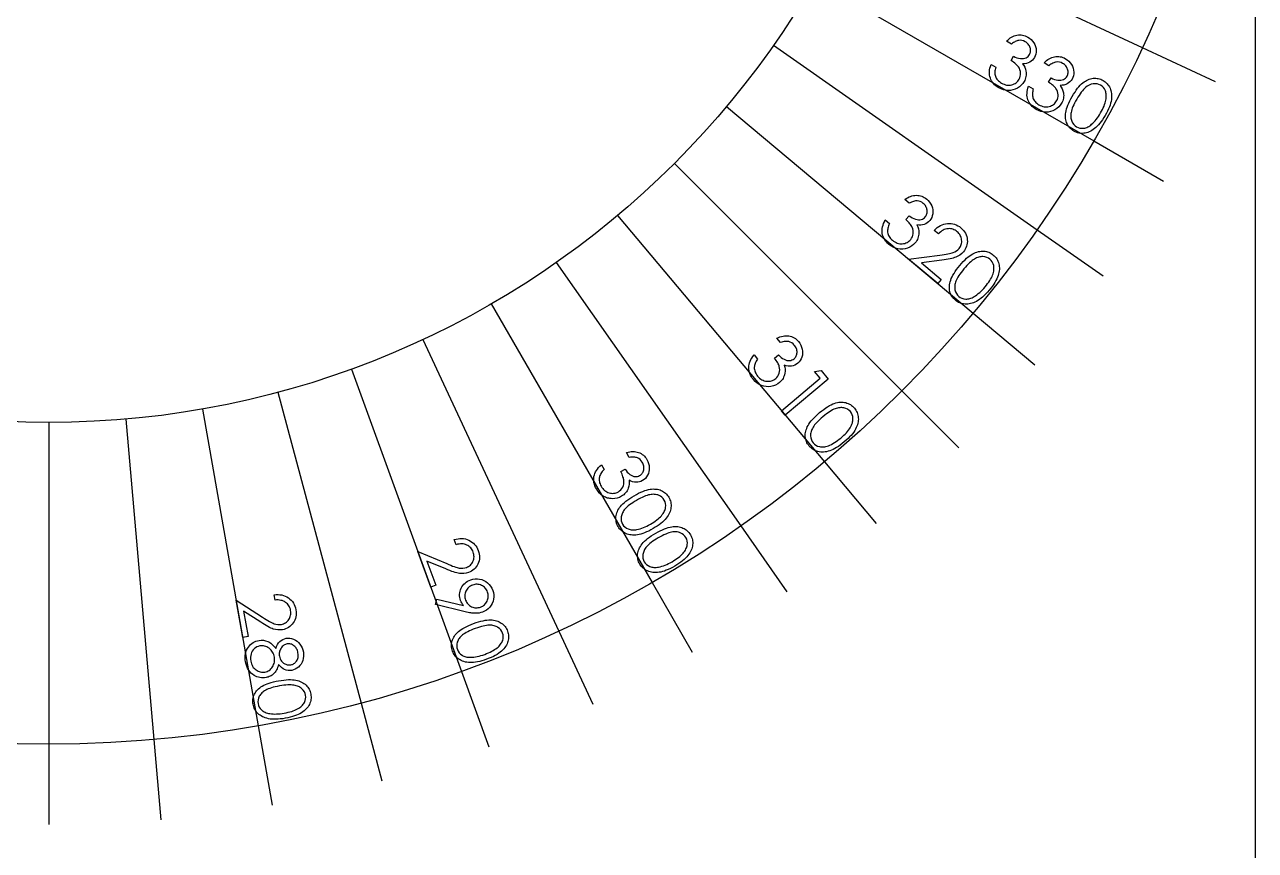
# Model space of a CAD drawing. Header units: millimetres. Extents: x 0 to 150, y -15 to 295.
# Drawn here: x 73.5 to 150, y 63.4 to 114.7 of the extents above; entities that cross this region are included whole.
import ezdxf

# ---------------------------------------------------------------- set-up
doc = ezdxf.new("R2010")
doc.units = ezdxf.units.MM

msp = doc.modelspace()

# ---------------------------------------------------------------- linework, layer by layer
at = {"color": 7, "linetype": 'Continuous', "lineweight": 25}
msp.add_line((150, 39.8), (150, 220), dxfattribs=at)
at = {"color": 7, "linetype": 'Continuous'}
for p, q in [((124.847, 121.756), (142.973, 113.304)), ((122.631, 117.5), (139.952, 107.5)), ((120.053, 113.453), (136.436, 101.982)), ((142.973, 113.304), (147.505, 111.191)), ((117.132, 109.647), (132.453, 96.791)), ((139.952, 107.5), (144.282, 105)), ((113.891, 106.109), (128.033, 91.967)), ((110.353, 102.868), (123.209, 87.547)), ((136.436, 101.982), (140.532, 99.114)), ((106.547, 99.947), (118.018, 83.564)), ((102.5, 97.369), (112.5, 80.048)), ((132.453, 96.791), (136.284, 93.577)), ((98.244, 95.153), (106.696, 77.027)), ((93.811, 93.317), (100.652, 74.523)), ((89.235, 91.874), (94.411, 72.556)), ((128.033, 91.967), (131.569, 88.431)), ((84.551, 90.836), (88.024, 71.139)), ((75, 90), (75, 70)), ((79.794, 90.209), (81.537, 70.285)), ((123.209, 87.547), (126.423, 83.716)), ((118.018, 83.564), (120.886, 79.468)), ((112.5, 80.048), (115, 75.718)), ((106.696, 77.027), (108.809, 72.495)), ((100.652, 74.523), (102.362, 69.825)), ((94.411, 72.556), (95.706, 67.726)), ((88.024, 71.139), (88.892, 66.215)), ((75, 70), (75, 65)), ((81.537, 70.285), (81.972, 65.304))]:
    msp.add_line(p, q, dxfattribs=at)
at = {"color": 7, "linetype": 'Continuous', "flags": 128}
for points in [[(134.84, 113.522), (134.534, 113.699), (134.534, 113.699), (134.609, 113.775), (134.686, 113.844), (134.765, 113.904), (134.845, 113.957), (134.927, 114), (135.01, 114.037), (135.096, 114.065), (135.182, 114.084), (135.27, 114.096), (135.356, 114.1), (135.442, 114.097), (135.527, 114.086), (135.611, 114.067), (135.694, 114.039), (135.776, 114.005), (135.856, 113.962), (135.856, 113.962), (135.968, 113.889), (136.067, 113.804), (136.155, 113.709), (136.231, 113.602), (136.294, 113.488), (136.339, 113.373), (136.367, 113.253), (136.379, 113.132), (136.375, 113.012), (136.355, 112.899), (136.321, 112.791), (136.271, 112.689), (136.271, 112.689), (136.211, 112.599), (136.141, 112.519), (136.062, 112.453), (135.975, 112.398), (135.877, 112.355), (135.771, 112.324), (135.656, 112.305), (135.532, 112.298), (135.532, 112.298), (135.607, 112.191), (135.666, 112.078), (135.71, 111.96), (135.738, 111.837), (135.738, 111.837), (135.749, 111.75), (135.752, 111.665), (135.749, 111.582), (135.739, 111.5), (135.721, 111.42), (135.696, 111.342), (135.665, 111.266), (135.626, 111.191), (135.626, 111.191), (135.544, 111.069), (135.448, 110.961), (135.337, 110.865), (135.21, 110.782), (135.074, 110.715), (134.933, 110.669), (134.787, 110.642), (134.637, 110.636), (134.486, 110.65), (134.336, 110.683), (134.19, 110.736), (134.045, 110.809), (134.045, 110.809), (133.952, 110.867), (133.867, 110.931), (133.791, 110.998), (133.722, 111.07), (133.661, 111.147), (133.608, 111.229), (133.564, 111.315), (133.528, 111.405), (133.5, 111.5), (133.482, 111.598), (133.472, 111.7), (133.473, 111.805), (133.482, 111.913), (133.501, 112.024), (133.529, 112.139), (133.567, 112.256), (133.567, 112.256), (133.861, 112.087), (133.861, 112.087), (133.84, 112.005), (133.825, 111.926), (133.815, 111.852), (133.81, 111.781), (133.81, 111.714), (133.815, 111.651), (133.825, 111.592), (133.84, 111.536), (133.84, 111.536), (133.865, 111.47), (133.897, 111.407), (133.935, 111.348), (133.979, 111.292), (134.029, 111.238), (134.086, 111.189), (134.148, 111.142), (134.217, 111.099), (134.217, 111.099), (134.298, 111.056), (134.379, 111.022), (134.46, 110.995), (134.54, 110.978), (134.619, 110.968), (134.697, 110.968), (134.776, 110.975), (134.854, 110.992), (134.929, 111.015), (134.999, 111.044), (135.064, 111.079), (135.125, 111.119), (135.18, 111.165), (135.23, 111.217), (135.276, 111.273), (135.316, 111.337), (135.316, 111.337), (135.36, 111.426), (135.389, 111.52), (135.405, 111.619), (135.407, 111.721), (135.395, 111.825), (135.369, 111.923), (135.329, 112.016), (135.275, 112.105), (135.241, 112.149), (135.201, 112.195), (135.154, 112.242), (135.1, 112.29), (135.039, 112.34), (134.971, 112.391), (134.897, 112.444), (134.816, 112.498), (134.816, 112.498), (134.974, 112.772), (134.974, 112.772), (135.077, 112.719), (135.182, 112.677), (135.286, 112.647), (135.391, 112.629), (135.492, 112.622), (135.585, 112.627), (135.668, 112.643), (135.743, 112.671), (135.81, 112.709), (135.868, 112.755), (135.919, 112.809), (135.961, 112.871), (135.961, 112.871), (135.986, 112.921), (136.006, 112.972), (136.019, 113.023), (136.027, 113.076), (136.029, 113.13), (136.025, 113.185), (136.015, 113.242), (136, 113.3), (135.979, 113.356), (135.953, 113.41), (135.921, 113.461), (135.885, 113.509), (135.844, 113.553), (135.797, 113.596), (135.745, 113.635), (135.688, 113.671), (135.688, 113.671), (135.59, 113.718), (135.492, 113.747), (135.392, 113.76), (135.291, 113.754), (135.24, 113.744), (135.187, 113.729), (135.133, 113.708), (135.077, 113.682), (135.02, 113.65), (134.961, 113.613), (134.901, 113.57), (134.84, 113.522)], [(137.171, 112.176), (136.866, 112.352), (136.866, 112.352), (136.941, 112.429), (137.018, 112.498), (137.096, 112.558), (137.176, 112.61), (137.258, 112.654), (137.342, 112.69), (137.427, 112.718), (137.514, 112.738), (137.602, 112.75), (137.688, 112.754), (137.773, 112.751), (137.858, 112.739), (137.942, 112.721), (138.025, 112.693), (138.107, 112.659), (138.188, 112.616), (138.188, 112.616), (138.299, 112.543), (138.399, 112.458), (138.487, 112.363), (138.563, 112.256), (138.625, 112.142), (138.671, 112.026), (138.699, 111.907), (138.711, 111.786), (138.707, 111.666), (138.687, 111.552), (138.653, 111.445), (138.603, 111.343), (138.603, 111.343), (138.543, 111.252), (138.472, 111.173), (138.394, 111.107), (138.306, 111.052), (138.209, 111.009), (138.103, 110.978), (137.987, 110.959), (137.863, 110.952), (137.863, 110.952), (137.938, 110.844), (137.998, 110.731), (138.041, 110.614), (138.069, 110.491), (138.069, 110.491), (138.081, 110.404), (138.084, 110.319), (138.081, 110.236), (138.071, 110.154), (138.053, 110.074), (138.028, 109.996), (137.996, 109.92), (137.957, 109.845), (137.957, 109.845), (137.876, 109.723), (137.78, 109.615), (137.668, 109.519), (137.541, 109.436), (137.405, 109.369), (137.264, 109.323), (137.119, 109.296), (136.969, 109.29), (136.817, 109.304), (136.668, 109.337), (136.521, 109.39), (136.376, 109.463), (136.376, 109.463), (136.284, 109.521), (136.199, 109.584), (136.122, 109.652), (136.054, 109.724), (135.993, 109.801), (135.94, 109.882), (135.896, 109.969), (135.859, 110.059), (135.831, 110.154), (135.813, 110.252), (135.804, 110.354), (135.805, 110.459), (135.814, 110.567), (135.833, 110.677), (135.861, 110.792), (135.899, 110.91), (135.899, 110.91), (136.192, 110.741), (136.192, 110.741), (136.172, 110.659), (136.157, 110.58), (136.147, 110.506), (136.142, 110.435), (136.141, 110.368), (136.146, 110.305), (136.157, 110.246), (136.171, 110.19), (136.171, 110.19), (136.197, 110.124), (136.229, 110.061), (136.267, 110.002), (136.311, 109.946), (136.361, 109.892), (136.417, 109.842), (136.48, 109.796), (136.549, 109.753), (136.549, 109.753), (136.63, 109.71), (136.711, 109.676), (136.791, 109.649), (136.871, 109.631), (136.95, 109.622), (137.029, 109.622), (137.107, 109.629), (137.185, 109.645), (137.26, 109.669), (137.33, 109.698), (137.396, 109.732), (137.457, 109.773), (137.511, 109.819), (137.562, 109.87), (137.607, 109.927), (137.648, 109.99), (137.648, 109.99), (137.691, 110.08), (137.721, 110.174), (137.737, 110.273), (137.738, 110.375), (137.726, 110.478), (137.701, 110.577), (137.661, 110.67), (137.607, 110.759), (137.573, 110.803), (137.532, 110.849), (137.485, 110.896), (137.431, 110.944), (137.37, 110.994), (137.303, 111.045), (137.229, 111.097), (137.147, 111.151), (137.147, 111.151), (137.306, 111.426), (137.306, 111.426), (137.409, 111.373), (137.513, 111.331), (137.618, 111.301), (137.723, 111.283), (137.824, 111.276), (137.916, 111.28), (138, 111.297), (138.075, 111.325), (138.142, 111.362), (138.2, 111.409), (138.25, 111.463), (138.292, 111.525), (138.292, 111.525), (138.318, 111.575), (138.337, 111.625), (138.35, 111.677), (138.359, 111.73), (138.36, 111.784), (138.357, 111.839), (138.347, 111.896), (138.332, 111.954), (138.311, 112.01), (138.285, 112.064), (138.253, 112.115), (138.217, 112.162), (138.175, 112.207), (138.128, 112.249), (138.076, 112.289), (138.02, 112.324), (138.02, 112.324), (137.922, 112.371), (137.824, 112.401), (137.724, 112.413), (137.623, 112.408), (137.572, 112.398), (137.518, 112.383), (137.464, 112.362), (137.408, 112.336), (137.351, 112.304), (137.292, 112.267), (137.233, 112.224), (137.171, 112.176)], [(138.618, 110.267), (138.703, 110.41), (138.788, 110.542), (138.87, 110.664), (138.953, 110.775), (139.034, 110.874), (139.116, 110.964), (139.195, 111.043), (139.274, 111.111), (139.353, 111.17), (139.433, 111.222), (139.513, 111.268), (139.593, 111.307), (139.673, 111.339), (139.755, 111.364), (139.836, 111.382), (139.918, 111.394), (139.999, 111.399), (140.08, 111.398), (140.158, 111.391), (140.236, 111.377), (140.313, 111.358), (140.388, 111.332), (140.462, 111.299), (140.534, 111.261), (140.534, 111.261), (140.604, 111.217), (140.67, 111.168), (140.731, 111.116), (140.787, 111.059), (140.838, 110.998), (140.885, 110.932), (140.927, 110.863), (140.964, 110.788), (140.995, 110.71), (141.021, 110.629), (141.041, 110.544), (141.054, 110.456), (141.061, 110.364), (141.063, 110.269), (141.058, 110.171), (141.047, 110.068), (141.028, 109.962), (141.002, 109.851), (140.967, 109.735), (140.923, 109.615), (140.871, 109.49), (140.81, 109.36), (140.741, 109.225), (140.664, 109.086), (140.664, 109.086), (140.583, 108.95), (140.501, 108.823), (140.419, 108.706), (140.337, 108.599), (140.255, 108.501), (140.173, 108.413), (140.091, 108.334), (140.009, 108.266), (139.927, 108.205), (139.844, 108.151), (139.762, 108.105), (139.678, 108.066), (139.595, 108.033), (139.511, 108.007), (139.428, 107.989), (139.344, 107.977), (139.26, 107.972), (139.178, 107.973), (139.098, 107.981), (139.018, 107.994), (138.941, 108.015), (138.865, 108.041), (138.79, 108.074), (138.716, 108.112), (138.716, 108.112), (138.647, 108.156), (138.582, 108.203), (138.522, 108.255), (138.467, 108.311), (138.416, 108.371), (138.37, 108.435), (138.33, 108.504), (138.293, 108.576), (138.263, 108.653), (138.238, 108.732), (138.22, 108.815), (138.207, 108.901), (138.201, 108.99), (138.2, 109.082), (138.206, 109.178), (138.218, 109.277), (138.237, 109.38), (138.265, 109.489), (138.302, 109.604), (138.347, 109.725), (138.402, 109.852), (138.465, 109.985), (138.537, 110.123), (138.618, 110.267)], [(138.897, 110.098), (138.828, 109.974), (138.765, 109.856), (138.711, 109.745), (138.663, 109.639), (138.622, 109.54), (138.589, 109.446), (138.563, 109.359), (138.545, 109.278), (138.533, 109.201), (138.525, 109.127), (138.523, 109.054), (138.525, 108.985), (138.533, 108.918), (138.546, 108.852), (138.563, 108.789), (138.585, 108.729), (138.641, 108.618), (138.709, 108.523), (138.79, 108.442), (138.882, 108.378), (138.882, 108.378), (138.985, 108.329), (139.095, 108.299), (139.21, 108.287), (139.331, 108.294), (139.393, 108.304), (139.455, 108.321), (139.517, 108.343), (139.579, 108.37), (139.64, 108.404), (139.701, 108.442), (139.762, 108.487), (139.822, 108.537), (139.822, 108.537), (139.895, 108.604), (139.968, 108.676), (140.039, 108.755), (140.11, 108.841), (140.179, 108.932), (140.247, 109.028), (140.313, 109.132), (140.379, 109.242), (140.379, 109.242), (140.441, 109.353), (140.498, 109.461), (140.547, 109.566), (140.592, 109.668), (140.63, 109.766), (140.662, 109.861), (140.687, 109.952), (140.707, 110.04), (140.721, 110.125), (140.73, 110.206), (140.733, 110.284), (140.732, 110.358), (140.725, 110.429), (140.713, 110.497), (140.696, 110.561), (140.674, 110.621), (140.618, 110.731), (140.551, 110.826), (140.471, 110.906), (140.379, 110.97), (140.379, 110.97), (140.276, 111.018), (140.166, 111.048), (140.05, 111.06), (139.927, 111.053), (139.801, 111.026), (139.677, 110.978), (139.554, 110.907), (139.433, 110.814), (139.372, 110.758), (139.309, 110.692), (139.244, 110.616), (139.178, 110.532), (139.11, 110.438), (139.041, 110.334), (138.97, 110.22), (138.897, 110.098)], [(128.483, 103.624), (128.21, 103.853), (128.21, 103.853), (128.299, 103.916), (128.387, 103.971), (128.475, 104.017), (128.564, 104.055), (128.653, 104.085), (128.743, 104.106), (128.833, 104.118), (128.923, 104.122), (129.012, 104.119), (129.099, 104.108), (129.183, 104.089), (129.265, 104.063), (129.345, 104.029), (129.423, 103.987), (129.498, 103.939), (129.571, 103.882), (129.571, 103.882), (129.669, 103.79), (129.753, 103.689), (129.824, 103.578), (129.88, 103.459), (129.922, 103.336), (129.947, 103.213), (129.955, 103.09), (129.945, 102.967), (129.92, 102.849), (129.88, 102.74), (129.828, 102.639), (129.76, 102.546), (129.76, 102.546), (129.685, 102.466), (129.601, 102.401), (129.512, 102.348), (129.415, 102.309), (129.311, 102.283), (129.2, 102.271), (129.082, 102.272), (128.958, 102.287), (128.958, 102.287), (129.013, 102.166), (129.052, 102.044), (129.075, 101.919), (129.081, 101.793), (129.081, 101.793), (129.077, 101.704), (129.066, 101.619), (129.048, 101.537), (129.024, 101.458), (128.992, 101.381), (128.953, 101.308), (128.909, 101.237), (128.857, 101.17), (128.857, 101.17), (128.754, 101.064), (128.64, 100.973), (128.512, 100.897), (128.372, 100.836), (128.226, 100.794), (128.077, 100.773), (127.928, 100.772), (127.777, 100.792), (127.629, 100.833), (127.487, 100.892), (127.35, 100.971), (127.219, 101.068), (127.219, 101.068), (127.137, 101.143), (127.064, 101.22), (126.999, 101.3), (126.944, 101.384), (126.897, 101.471), (126.859, 101.561), (126.83, 101.654), (126.809, 101.751), (126.798, 101.849), (126.798, 101.95), (126.806, 102.053), (126.825, 102.157), (126.854, 102.262), (126.892, 102.37), (126.941, 102.478), (126.999, 102.589), (126.999, 102.589), (127.26, 102.37), (127.26, 102.37), (127.226, 102.292), (127.197, 102.216), (127.174, 102.144), (127.156, 102.075), (127.145, 102.009), (127.138, 101.945), (127.138, 101.885), (127.142, 101.827), (127.142, 101.827), (127.156, 101.757), (127.177, 101.688), (127.204, 101.622), (127.239, 101.558), (127.279, 101.497), (127.326, 101.438), (127.38, 101.38), (127.441, 101.326), (127.441, 101.326), (127.514, 101.269), (127.588, 101.221), (127.664, 101.181), (127.74, 101.149), (127.817, 101.126), (127.895, 101.111), (127.975, 101.106), (128.055, 101.108), (128.133, 101.117), (128.208, 101.134), (128.279, 101.157), (128.346, 101.186), (128.409, 101.223), (128.468, 101.265), (128.524, 101.314), (128.575, 101.369), (128.575, 101.369), (128.634, 101.451), (128.68, 101.539), (128.712, 101.634), (128.732, 101.736), (128.738, 101.84), (128.729, 101.943), (128.705, 102.042), (128.667, 102.14), (128.641, 102.19), (128.61, 102.241), (128.571, 102.297), (128.526, 102.354), (128.474, 102.414), (128.416, 102.477), (128.351, 102.542), (128.28, 102.61), (128.28, 102.61), (128.486, 102.856), (128.486, 102.856), (128.579, 102.785), (128.675, 102.725), (128.773, 102.677), (128.875, 102.64), (128.974, 102.615), (129.067, 102.604), (129.153, 102.605), (129.232, 102.62), (129.305, 102.647), (129.371, 102.682), (129.431, 102.727), (129.483, 102.781), (129.483, 102.781), (129.517, 102.826), (129.546, 102.873), (129.568, 102.922), (129.585, 102.973), (129.596, 103.027), (129.603, 103.082), (129.603, 103.14), (129.597, 103.2), (129.586, 103.26), (129.57, 103.318), (129.547, 103.374), (129.52, 103.428), (129.486, 103.479), (129.447, 103.529), (129.403, 103.576), (129.352, 103.622), (129.352, 103.622), (129.264, 103.686), (129.171, 103.733), (129.074, 103.763), (128.972, 103.775), (128.92, 103.775), (128.864, 103.769), (128.807, 103.758), (128.747, 103.742), (128.684, 103.72), (128.62, 103.693), (128.552, 103.661), (128.483, 103.624)], [(130.301, 101.727), (130.044, 101.942), (130.044, 101.942), (130.132, 102.034), (130.224, 102.114), (130.319, 102.184), (130.419, 102.243), (130.522, 102.291), (130.629, 102.329), (130.74, 102.355), (130.855, 102.371), (130.97, 102.376), (131.082, 102.369), (131.192, 102.353), (131.298, 102.325), (131.402, 102.285), (131.503, 102.234), (131.601, 102.173), (131.695, 102.1), (131.695, 102.1), (131.782, 102.021), (131.859, 101.938), (131.924, 101.851), (131.979, 101.76), (132.023, 101.666), (132.057, 101.568), (132.08, 101.466), (132.093, 101.361), (132.096, 101.255), (132.089, 101.152), (132.072, 101.053), (132.047, 100.957), (132.011, 100.865), (131.967, 100.775), (131.913, 100.69), (131.85, 100.607), (131.85, 100.607), (131.749, 100.501), (131.638, 100.41), (131.515, 100.333), (131.383, 100.272), (131.308, 100.246), (131.224, 100.221), (131.13, 100.196), (131.026, 100.173), (130.911, 100.15), (130.787, 100.129), (130.652, 100.108), (130.507, 100.089), (130.507, 100.089), (129.238, 99.929), (129.238, 99.929), (130.473, 98.893), (130.473, 98.893), (130.256, 98.635), (130.256, 98.635), (128.439, 100.159), (128.439, 100.159), (130.388, 100.405), (130.388, 100.405), (130.529, 100.423), (130.66, 100.441), (130.779, 100.46), (130.887, 100.48), (130.984, 100.499), (131.069, 100.519), (131.143, 100.539), (131.206, 100.559), (131.315, 100.607), (131.416, 100.666), (131.505, 100.737), (131.584, 100.82), (131.584, 100.82), (131.629, 100.877), (131.666, 100.938), (131.696, 101), (131.719, 101.065), (131.735, 101.133), (131.744, 101.202), (131.747, 101.274), (131.742, 101.349), (131.731, 101.424), (131.713, 101.495), (131.689, 101.563), (131.657, 101.628), (131.62, 101.69), (131.575, 101.749), (131.524, 101.805), (131.467, 101.858), (131.467, 101.858), (131.401, 101.907), (131.335, 101.95), (131.266, 101.985), (131.196, 102.012), (131.124, 102.032), (131.05, 102.043), (130.974, 102.048), (130.897, 102.045), (130.819, 102.034), (130.742, 102.015), (130.666, 101.987), (130.591, 101.952), (130.517, 101.907), (130.444, 101.856), (130.372, 101.795), (130.301, 101.727)], [(131.63, 99.758), (131.741, 99.885), (131.847, 100.002), (131.952, 100.108), (132.053, 100.204), (132.151, 100.289), (132.247, 100.363), (132.341, 100.428), (132.431, 100.481), (132.52, 100.526), (132.608, 100.565), (132.695, 100.596), (132.782, 100.621), (132.867, 100.638), (132.952, 100.649), (133.036, 100.653), (133.12, 100.65), (133.202, 100.641), (133.281, 100.626), (133.358, 100.605), (133.433, 100.578), (133.505, 100.545), (133.575, 100.506), (133.643, 100.462), (133.709, 100.41), (133.709, 100.41), (133.771, 100.354), (133.828, 100.295), (133.879, 100.232), (133.925, 100.165), (133.965, 100.095), (134, 100.022), (134.03, 99.945), (134.054, 99.865), (134.071, 99.782), (134.082, 99.697), (134.087, 99.609), (134.085, 99.519), (134.076, 99.427), (134.061, 99.332), (134.038, 99.235), (134.009, 99.135), (133.972, 99.033), (133.927, 98.927), (133.871, 98.818), (133.807, 98.707), (133.733, 98.591), (133.65, 98.472), (133.558, 98.351), (133.456, 98.226), (133.456, 98.226), (133.352, 98.105), (133.249, 97.994), (133.147, 97.892), (133.047, 97.799), (132.949, 97.717), (132.852, 97.644), (132.756, 97.58), (132.663, 97.526), (132.57, 97.48), (132.479, 97.442), (132.388, 97.41), (132.299, 97.386), (132.211, 97.367), (132.123, 97.357), (132.036, 97.353), (131.951, 97.356), (131.867, 97.366), (131.786, 97.381), (131.707, 97.403), (131.631, 97.431), (131.557, 97.464), (131.486, 97.504), (131.417, 97.55), (131.351, 97.601), (131.351, 97.601), (131.289, 97.656), (131.234, 97.715), (131.183, 97.777), (131.138, 97.842), (131.098, 97.911), (131.064, 97.982), (131.035, 98.057), (131.012, 98.136), (130.995, 98.217), (130.985, 98.3), (130.981, 98.385), (130.983, 98.473), (130.993, 98.562), (131.009, 98.654), (131.031, 98.748), (131.06, 98.844), (131.098, 98.944), (131.145, 99.047), (131.201, 99.155), (131.268, 99.268), (131.344, 99.384), (131.43, 99.504), (131.525, 99.629), (131.63, 99.758)], [(131.879, 99.542), (131.788, 99.431), (131.706, 99.325), (131.631, 99.223), (131.565, 99.127), (131.508, 99.035), (131.459, 98.948), (131.417, 98.866), (131.385, 98.789), (131.359, 98.714), (131.339, 98.641), (131.324, 98.571), (131.314, 98.5), (131.31, 98.432), (131.311, 98.365), (131.317, 98.3), (131.329, 98.236), (131.365, 98.116), (131.417, 98.01), (131.483, 97.916), (131.563, 97.835), (131.563, 97.835), (131.657, 97.769), (131.76, 97.72), (131.872, 97.688), (131.994, 97.673), (132.058, 97.673), (132.123, 97.679), (132.187, 97.689), (132.253, 97.706), (132.32, 97.729), (132.387, 97.757), (132.455, 97.79), (132.524, 97.829), (132.524, 97.829), (132.609, 97.882), (132.693, 97.942), (132.778, 98.008), (132.863, 98.081), (132.948, 98.159), (133.032, 98.244), (133.117, 98.335), (133.201, 98.432), (133.201, 98.432), (133.282, 98.532), (133.357, 98.629), (133.425, 98.725), (133.487, 98.818), (133.542, 98.909), (133.59, 98.997), (133.631, 99.083), (133.667, 99.167), (133.695, 99.249), (133.718, 99.329), (133.736, 99.405), (133.747, 99.479), (133.753, 99.551), (133.753, 99.62), (133.747, 99.687), (133.736, 99.751), (133.7, 99.87), (133.649, 99.976), (133.584, 100.069), (133.504, 100.148), (133.504, 100.148), (133.41, 100.215), (133.306, 100.264), (133.193, 100.295), (133.069, 100.31), (133.005, 100.31), (132.94, 100.305), (132.874, 100.295), (132.808, 100.279), (132.741, 100.257), (132.674, 100.229), (132.605, 100.196), (132.536, 100.159), (132.466, 100.114), (132.392, 100.059), (132.314, 99.996), (132.234, 99.923), (132.15, 99.842), (132.063, 99.751), (131.973, 99.651), (131.879, 99.542)], [(120.486, 94.965), (120.257, 95.238), (120.257, 95.238), (120.354, 95.285), (120.451, 95.323), (120.546, 95.353), (120.641, 95.375), (120.733, 95.389), (120.825, 95.394), (120.916, 95.391), (121.006, 95.379), (121.092, 95.361), (121.176, 95.335), (121.256, 95.302), (121.332, 95.262), (121.405, 95.215), (121.475, 95.161), (121.54, 95.099), (121.602, 95.031), (121.602, 95.031), (121.682, 94.923), (121.748, 94.809), (121.798, 94.688), (121.834, 94.561), (121.853, 94.432), (121.857, 94.306), (121.842, 94.184), (121.811, 94.065), (121.766, 93.953), (121.708, 93.852), (121.639, 93.761), (121.557, 93.682), (121.557, 93.682), (121.468, 93.617), (121.375, 93.566), (121.277, 93.53), (121.175, 93.508), (121.068, 93.5), (120.957, 93.508), (120.841, 93.53), (120.721, 93.566), (120.721, 93.566), (120.755, 93.438), (120.772, 93.31), (120.773, 93.184), (120.757, 93.057), (120.757, 93.057), (120.737, 92.971), (120.711, 92.889), (120.679, 92.811), (120.642, 92.738), (120.597, 92.668), (120.546, 92.602), (120.49, 92.541), (120.427, 92.484), (120.427, 92.484), (120.308, 92.397), (120.18, 92.327), (120.041, 92.274), (119.892, 92.239), (119.74, 92.223), (119.591, 92.228), (119.443, 92.253), (119.298, 92.299), (119.159, 92.364), (119.03, 92.447), (118.908, 92.548), (118.797, 92.668), (118.797, 92.668), (118.729, 92.754), (118.671, 92.844), (118.621, 92.934), (118.581, 93.027), (118.55, 93.12), (118.528, 93.216), (118.516, 93.313), (118.512, 93.411), (118.519, 93.511), (118.535, 93.611), (118.561, 93.709), (118.598, 93.809), (118.645, 93.908), (118.701, 94.007), (118.768, 94.106), (118.844, 94.204), (118.844, 94.204), (119.063, 93.943), (119.063, 93.943), (119.016, 93.872), (118.974, 93.803), (118.939, 93.735), (118.91, 93.67), (118.887, 93.607), (118.869, 93.545), (118.858, 93.486), (118.853, 93.428), (118.853, 93.428), (118.854, 93.357), (118.863, 93.286), (118.878, 93.216), (118.901, 93.148), (118.93, 93.08), (118.966, 93.013), (119.009, 92.947), (119.06, 92.883), (119.06, 92.883), (119.122, 92.814), (119.187, 92.754), (119.254, 92.701), (119.324, 92.657), (119.396, 92.621), (119.471, 92.593), (119.548, 92.574), (119.627, 92.562), (119.706, 92.558), (119.783, 92.561), (119.856, 92.571), (119.928, 92.589), (119.996, 92.614), (120.062, 92.645), (120.124, 92.684), (120.184, 92.729), (120.184, 92.729), (120.257, 92.799), (120.317, 92.879), (120.366, 92.966), (120.403, 93.063), (120.426, 93.165), (120.435, 93.266), (120.43, 93.369), (120.41, 93.471), (120.393, 93.524), (120.37, 93.582), (120.342, 93.642), (120.307, 93.707), (120.267, 93.775), (120.221, 93.848), (120.168, 93.923), (120.11, 94.002), (120.11, 94.002), (120.356, 94.208), (120.356, 94.208), (120.435, 94.122), (120.519, 94.046), (120.607, 93.981), (120.701, 93.927), (120.794, 93.886), (120.884, 93.859), (120.968, 93.846), (121.049, 93.847), (121.125, 93.86), (121.197, 93.884), (121.263, 93.918), (121.325, 93.962), (121.325, 93.962), (121.366, 94), (121.402, 94.041), (121.432, 94.086), (121.458, 94.133), (121.479, 94.183), (121.494, 94.237), (121.505, 94.294), (121.51, 94.354), (121.51, 94.415), (121.503, 94.475), (121.491, 94.534), (121.473, 94.591), (121.449, 94.648), (121.419, 94.704), (121.383, 94.759), (121.342, 94.812), (121.342, 94.812), (121.266, 94.891), (121.182, 94.953), (121.091, 94.999), (120.994, 95.03), (120.942, 95.038), (120.886, 95.042), (120.827, 95.042), (120.766, 95.036), (120.701, 95.025), (120.633, 95.01), (120.561, 94.99), (120.486, 94.965)], [(123.001, 93.227), (123.442, 92.701), (123.442, 92.701), (120.767, 90.456), (120.767, 90.456), (120.544, 90.722), (120.544, 90.722), (122.958, 92.747), (122.958, 92.747), (122.605, 93.167), (122.605, 93.167), (123.001, 93.227)], [(122.914, 90.612), (123.045, 90.718), (123.17, 90.814), (123.291, 90.901), (123.407, 90.978), (123.519, 91.044), (123.627, 91.101), (123.73, 91.148), (123.828, 91.185), (123.923, 91.214), (124.017, 91.236), (124.108, 91.253), (124.197, 91.262), (124.284, 91.264), (124.37, 91.26), (124.454, 91.25), (124.535, 91.232), (124.615, 91.209), (124.69, 91.18), (124.763, 91.146), (124.832, 91.107), (124.897, 91.061), (124.96, 91.011), (125.018, 90.955), (125.074, 90.894), (125.074, 90.894), (125.125, 90.828), (125.171, 90.759), (125.211, 90.687), (125.244, 90.615), (125.272, 90.538), (125.293, 90.46), (125.309, 90.38), (125.319, 90.296), (125.322, 90.211), (125.319, 90.125), (125.307, 90.038), (125.29, 89.95), (125.265, 89.86), (125.234, 89.77), (125.194, 89.678), (125.149, 89.585), (125.095, 89.49), (125.031, 89.395), (124.957, 89.297), (124.875, 89.198), (124.782, 89.097), (124.68, 88.995), (124.568, 88.891), (124.446, 88.786), (124.446, 88.786), (124.322, 88.685), (124.201, 88.593), (124.083, 88.51), (123.969, 88.437), (123.857, 88.372), (123.749, 88.318), (123.644, 88.271), (123.543, 88.234), (123.444, 88.205), (123.347, 88.183), (123.252, 88.168), (123.16, 88.158), (123.07, 88.156), (122.982, 88.161), (122.896, 88.172), (122.813, 88.19), (122.732, 88.214), (122.655, 88.244), (122.581, 88.279), (122.511, 88.319), (122.444, 88.365), (122.381, 88.416), (122.321, 88.473), (122.264, 88.536), (122.264, 88.536), (122.213, 88.601), (122.168, 88.668), (122.13, 88.738), (122.097, 88.811), (122.07, 88.885), (122.049, 88.961), (122.033, 89.04), (122.024, 89.121), (122.021, 89.204), (122.025, 89.288), (122.036, 89.373), (122.054, 89.458), (122.079, 89.545), (122.11, 89.633), (122.148, 89.721), (122.194, 89.811), (122.248, 89.902), (122.312, 89.996), (122.386, 90.093), (122.472, 90.192), (122.567, 90.293), (122.672, 90.396), (122.788, 90.503), (122.914, 90.612)], [(123.121, 90.355), (123.013, 90.262), (122.913, 90.171), (122.822, 90.084), (122.741, 90.001), (122.668, 89.921), (122.604, 89.844), (122.55, 89.77), (122.504, 89.7), (122.466, 89.631), (122.433, 89.563), (122.406, 89.496), (122.384, 89.428), (122.368, 89.362), (122.358, 89.296), (122.352, 89.23), (122.353, 89.165), (122.368, 89.041), (122.4, 88.927), (122.448, 88.823), (122.514, 88.73), (122.514, 88.73), (122.595, 88.649), (122.688, 88.583), (122.793, 88.531), (122.91, 88.496), (122.973, 88.484), (123.037, 88.478), (123.103, 88.478), (123.171, 88.483), (123.24, 88.493), (123.311, 88.508), (123.384, 88.529), (123.458, 88.556), (123.458, 88.556), (123.551, 88.594), (123.645, 88.638), (123.74, 88.689), (123.836, 88.745), (123.933, 88.808), (124.031, 88.876), (124.13, 88.951), (124.23, 89.033), (124.23, 89.033), (124.328, 89.117), (124.418, 89.2), (124.502, 89.282), (124.578, 89.363), (124.648, 89.443), (124.711, 89.522), (124.767, 89.6), (124.816, 89.676), (124.859, 89.752), (124.895, 89.826), (124.925, 89.899), (124.95, 89.969), (124.968, 90.039), (124.98, 90.107), (124.985, 90.173), (124.985, 90.239), (124.971, 90.362), (124.94, 90.476), (124.892, 90.578), (124.827, 90.671), (124.827, 90.671), (124.746, 90.752), (124.652, 90.819), (124.546, 90.869), (124.427, 90.905), (124.364, 90.916), (124.298, 90.922), (124.232, 90.924), (124.164, 90.919), (124.094, 90.91), (124.023, 90.894), (123.95, 90.874), (123.876, 90.849), (123.799, 90.816), (123.716, 90.776), (123.629, 90.727), (123.537, 90.669), (123.44, 90.603), (123.339, 90.529), (123.233, 90.446), (123.121, 90.355)], [(111.083, 87.82), (110.906, 88.126), (110.906, 88.126), (111.01, 88.155), (111.111, 88.176), (111.209, 88.189), (111.305, 88.193), (111.398, 88.191), (111.488, 88.18), (111.576, 88.162), (111.661, 88.135), (111.743, 88.102), (111.821, 88.062), (111.893, 88.017), (111.96, 87.964), (112.023, 87.906), (112.081, 87.841), (112.135, 87.77), (112.184, 87.693), (112.184, 87.693), (112.243, 87.574), (112.288, 87.451), (112.316, 87.324), (112.329, 87.194), (112.326, 87.065), (112.308, 86.941), (112.273, 86.824), (112.222, 86.713), (112.159, 86.612), (112.085, 86.523), (112.002, 86.447), (111.908, 86.383), (111.908, 86.383), (111.81, 86.335), (111.71, 86.301), (111.608, 86.283), (111.505, 86.279), (111.399, 86.291), (111.292, 86.317), (111.183, 86.359), (111.071, 86.415), (111.071, 86.415), (111.082, 86.284), (111.077, 86.156), (111.056, 86.032), (111.019, 85.911), (111.019, 85.911), (110.985, 85.831), (110.946, 85.755), (110.901, 85.684), (110.852, 85.619), (110.796, 85.559), (110.735, 85.503), (110.669, 85.453), (110.599, 85.408), (110.599, 85.408), (110.468, 85.343), (110.331, 85.298), (110.186, 85.27), (110.035, 85.261), (109.958, 85.264), (109.883, 85.272), (109.81, 85.285), (109.738, 85.302), (109.668, 85.324), (109.599, 85.353), (109.531, 85.385), (109.466, 85.422), (109.341, 85.51), (109.229, 85.613), (109.128, 85.733), (109.039, 85.869), (109.039, 85.869), (108.988, 85.965), (108.946, 86.062), (108.913, 86.159), (108.89, 86.256), (108.876, 86.352), (108.871, 86.45), (108.875, 86.547), (108.889, 86.643), (108.912, 86.739), (108.946, 86.833), (108.989, 86.926), (109.041, 87.016), (109.104, 87.105), (109.176, 87.192), (109.257, 87.276), (109.349, 87.36), (109.349, 87.36), (109.519, 87.066), (109.519, 87.066), (109.46, 87.005), (109.407, 86.945), (109.362, 86.886), (109.322, 86.827), (109.288, 86.769), (109.261, 86.712), (109.24, 86.656), (109.225, 86.601), (109.225, 86.601), (109.214, 86.53), (109.21, 86.46), (109.213, 86.389), (109.223, 86.319), (109.24, 86.247), (109.264, 86.176), (109.295, 86.104), (109.333, 86.033), (109.333, 86.033), (109.382, 85.955), (109.435, 85.885), (109.491, 85.822), (109.552, 85.767), (109.616, 85.719), (109.684, 85.679), (109.755, 85.647), (109.831, 85.622), (109.907, 85.604), (109.983, 85.594), (110.057, 85.592), (110.129, 85.597), (110.2, 85.608), (110.269, 85.628), (110.337, 85.655), (110.404, 85.689), (110.404, 85.689), (110.486, 85.745), (110.559, 85.812), (110.622, 85.889), (110.674, 85.977), (110.715, 86.073), (110.742, 86.171), (110.754, 86.272), (110.752, 86.375), (110.745, 86.431), (110.732, 86.49), (110.715, 86.554), (110.693, 86.624), (110.665, 86.697), (110.632, 86.775), (110.594, 86.858), (110.551, 86.945), (110.551, 86.945), (110.826, 87.104), (110.826, 87.104), (110.888, 87.006), (110.958, 86.917), (111.033, 86.84), (111.115, 86.771), (111.199, 86.715), (111.281, 86.673), (111.362, 86.645), (111.441, 86.632), (111.517, 86.631), (111.591, 86.643), (111.661, 86.664), (111.729, 86.697), (111.729, 86.697), (111.776, 86.727), (111.819, 86.761), (111.856, 86.799), (111.889, 86.841), (111.918, 86.887), (111.943, 86.936), (111.962, 86.99), (111.978, 87.048), (111.988, 87.107), (111.992, 87.167), (111.99, 87.227), (111.983, 87.286), (111.969, 87.346), (111.95, 87.405), (111.924, 87.465), (111.892, 87.525), (111.892, 87.525), (111.831, 87.614), (111.761, 87.689), (111.68, 87.75), (111.59, 87.796), (111.54, 87.813), (111.487, 87.827), (111.429, 87.836), (111.368, 87.841), (111.303, 87.842), (111.234, 87.839), (111.16, 87.832), (111.083, 87.82)], [(111.382, 85.444), (111.527, 85.525), (111.666, 85.598), (111.799, 85.661), (111.926, 85.715), (112.047, 85.762), (112.161, 85.798), (112.27, 85.826), (112.372, 85.846), (112.471, 85.858), (112.565, 85.864), (112.657, 85.863), (112.746, 85.857), (112.832, 85.844), (112.914, 85.826), (112.994, 85.801), (113.071, 85.77), (113.144, 85.734), (113.214, 85.693), (113.278, 85.647), (113.339, 85.596), (113.395, 85.541), (113.447, 85.481), (113.496, 85.416), (113.539, 85.347), (113.539, 85.347), (113.578, 85.273), (113.611, 85.199), (113.637, 85.122), (113.657, 85.045), (113.67, 84.966), (113.678, 84.886), (113.679, 84.805), (113.674, 84.722), (113.663, 84.638), (113.644, 84.556), (113.619, 84.472), (113.587, 84.389), (113.547, 84.306), (113.501, 84.223), (113.447, 84.14), (113.386, 84.056), (113.318, 83.974), (113.238, 83.891), (113.15, 83.808), (113.052, 83.726), (112.945, 83.643), (112.827, 83.561), (112.7, 83.48), (112.563, 83.398), (112.563, 83.398), (112.424, 83.321), (112.29, 83.252), (112.161, 83.191), (112.037, 83.139), (111.917, 83.095), (111.802, 83.06), (111.692, 83.033), (111.586, 83.015), (111.485, 83.003), (111.387, 82.998), (111.292, 82.999), (111.2, 83.007), (111.112, 83.02), (111.026, 83.04), (110.944, 83.065), (110.866, 83.097), (110.791, 83.134), (110.721, 83.177), (110.655, 83.224), (110.593, 83.275), (110.535, 83.332), (110.483, 83.392), (110.434, 83.458), (110.39, 83.529), (110.39, 83.529), (110.352, 83.601), (110.32, 83.674), (110.294, 83.749), (110.274, 83.826), (110.26, 83.903), (110.252, 83.981), (110.251, 84.061), (110.256, 84.141), (110.267, 84.223), (110.286, 84.304), (110.311, 84.385), (110.343, 84.465), (110.382, 84.546), (110.428, 84.626), (110.481, 84.706), (110.54, 84.785), (110.609, 84.865), (110.688, 84.945), (110.777, 85.027), (110.877, 85.109), (110.988, 85.192), (111.108, 85.275), (111.24, 85.359), (111.382, 85.444)], [(111.539, 85.157), (111.417, 85.084), (111.304, 85.013), (111.201, 84.945), (111.107, 84.877), (111.022, 84.811), (110.947, 84.747), (110.881, 84.684), (110.824, 84.623), (110.775, 84.563), (110.732, 84.502), (110.694, 84.441), (110.661, 84.379), (110.634, 84.317), (110.613, 84.254), (110.596, 84.191), (110.585, 84.127), (110.578, 84.004), (110.589, 83.887), (110.62, 83.777), (110.667, 83.675), (110.667, 83.675), (110.732, 83.582), (110.812, 83.501), (110.905, 83.433), (111.014, 83.378), (111.073, 83.356), (111.135, 83.339), (111.199, 83.327), (111.266, 83.321), (111.335, 83.319), (111.408, 83.322), (111.483, 83.33), (111.56, 83.343), (111.56, 83.343), (111.657, 83.364), (111.756, 83.391), (111.858, 83.423), (111.961, 83.463), (112.067, 83.507), (112.174, 83.557), (112.283, 83.613), (112.395, 83.675), (112.395, 83.675), (112.505, 83.741), (112.607, 83.806), (112.703, 83.872), (112.792, 83.938), (112.874, 84.004), (112.949, 84.07), (113.017, 84.136), (113.078, 84.203), (113.132, 84.27), (113.181, 84.336), (113.223, 84.401), (113.259, 84.466), (113.288, 84.531), (113.312, 84.595), (113.329, 84.659), (113.34, 84.723), (113.347, 84.846), (113.336, 84.962), (113.307, 85.07), (113.259, 85.172), (113.259, 85.172), (113.194, 85.265), (113.114, 85.347), (113.019, 85.415), (112.909, 85.47), (112.849, 85.492), (112.787, 85.509), (112.722, 85.522), (112.654, 85.529), (112.585, 85.532), (112.513, 85.529), (112.438, 85.522), (112.361, 85.509), (112.28, 85.491), (112.192, 85.465), (112.099, 85.432), (111.999, 85.392), (111.894, 85.344), (111.781, 85.289), (111.663, 85.227), (111.539, 85.157)], [(112.728, 83.112), (112.873, 83.194), (113.013, 83.266), (113.145, 83.329), (113.272, 83.384), (113.393, 83.43), (113.508, 83.466), (113.616, 83.494), (113.719, 83.514), (113.817, 83.526), (113.911, 83.532), (114.003, 83.532), (114.092, 83.525), (114.178, 83.513), (114.261, 83.494), (114.34, 83.469), (114.418, 83.438), (114.49, 83.402), (114.56, 83.361), (114.624, 83.315), (114.685, 83.265), (114.741, 83.209), (114.793, 83.15), (114.842, 83.084), (114.885, 83.015), (114.885, 83.015), (114.924, 82.941), (114.957, 82.867), (114.983, 82.791), (115.003, 82.713), (115.016, 82.634), (115.024, 82.554), (115.025, 82.473), (115.021, 82.39), (115.009, 82.307), (114.99, 82.224), (114.965, 82.141), (114.933, 82.057), (114.893, 81.974), (114.847, 81.891), (114.793, 81.808), (114.732, 81.725), (114.664, 81.642), (114.584, 81.559), (114.496, 81.477), (114.399, 81.395), (114.291, 81.312), (114.173, 81.23), (114.046, 81.149), (113.909, 81.067), (113.909, 81.067), (113.77, 80.989), (113.637, 80.92), (113.508, 80.86), (113.383, 80.808), (113.264, 80.764), (113.149, 80.729), (113.038, 80.701), (112.933, 80.683), (112.831, 80.672), (112.733, 80.667), (112.638, 80.668), (112.546, 80.675), (112.458, 80.689), (112.372, 80.708), (112.29, 80.733), (112.212, 80.766), (112.137, 80.803), (112.067, 80.845), (112.001, 80.892), (111.939, 80.944), (111.882, 81), (111.829, 81.061), (111.781, 81.127), (111.736, 81.197), (111.736, 81.197), (111.698, 81.269), (111.666, 81.343), (111.64, 81.418), (111.62, 81.494), (111.606, 81.571), (111.598, 81.649), (111.597, 81.729), (111.602, 81.81), (111.613, 81.891), (111.632, 81.972), (111.657, 82.053), (111.69, 82.134), (111.728, 82.214), (111.774, 82.294), (111.827, 82.374), (111.887, 82.453), (111.955, 82.533), (112.034, 82.614), (112.123, 82.695), (112.223, 82.777), (112.334, 82.86), (112.454, 82.943), (112.586, 83.028), (112.728, 83.112)], [(100.315, 82.402), (100.201, 82.714), (100.201, 82.714), (100.322, 82.749), (100.441, 82.773), (100.558, 82.785), (100.672, 82.787), (100.785, 82.777), (100.895, 82.756), (101.004, 82.724), (101.111, 82.68), (101.212, 82.628), (101.306, 82.567), (101.392, 82.497), (101.469, 82.42), (101.538, 82.335), (101.6, 82.242), (101.653, 82.14), (101.698, 82.031), (101.698, 82.031), (101.733, 81.919), (101.758, 81.811), (101.771, 81.703), (101.774, 81.598), (101.765, 81.495), (101.745, 81.394), (101.714, 81.295), (101.673, 81.199), (101.623, 81.107), (101.566, 81.022), (101.503, 80.945), (101.433, 80.875), (101.357, 80.813), (101.275, 80.758), (101.186, 80.711), (101.09, 80.671), (101.09, 80.671), (100.951, 80.63), (100.81, 80.607), (100.667, 80.602), (100.522, 80.615), (100.446, 80.629), (100.361, 80.65), (100.268, 80.676), (100.166, 80.707), (100.057, 80.744), (99.939, 80.788), (99.813, 80.837), (99.679, 80.892), (99.679, 80.892), (98.51, 81.384), (98.51, 81.384), (99.057, 79.881), (99.057, 79.881), (98.743, 79.767), (98.743, 79.767), (97.938, 81.978), (97.938, 81.978), (99.734, 81.223), (99.734, 81.223), (99.865, 81.168), (99.986, 81.119), (100.098, 81.076), (100.201, 81.039), (100.293, 81.008), (100.376, 80.982), (100.45, 80.962), (100.514, 80.949), (100.632, 80.936), (100.747, 80.937), (100.859, 80.954), (100.968, 80.985), (100.968, 80.985), (101.035, 81.014), (101.097, 81.046), (101.153, 81.086), (101.205, 81.13), (101.253, 81.18), (101.296, 81.235), (101.334, 81.296), (101.367, 81.363), (101.394, 81.432), (101.414, 81.502), (101.427, 81.573), (101.433, 81.645), (101.43, 81.717), (101.421, 81.789), (101.405, 81.863), (101.382, 81.936), (101.382, 81.936), (101.351, 82.011), (101.315, 82.081), (101.273, 82.144), (101.226, 82.203), (101.174, 82.255), (101.116, 82.302), (101.053, 82.344), (100.984, 82.379), (100.912, 82.408), (100.837, 82.43), (100.757, 82.444), (100.675, 82.451), (100.59, 82.449), (100.501, 82.441), (100.41, 82.425), (100.315, 82.402)], [(112.885, 82.825), (112.763, 82.753), (112.65, 82.682), (112.547, 82.613), (112.453, 82.545), (112.368, 82.479), (112.293, 82.415), (112.227, 82.352), (112.17, 82.291), (112.121, 82.231), (112.078, 82.17), (112.04, 82.109), (112.007, 82.047), (111.98, 81.985), (111.959, 81.923), (111.942, 81.859), (111.931, 81.796), (111.924, 81.672), (111.936, 81.555), (111.966, 81.446), (112.013, 81.343), (112.013, 81.343), (112.078, 81.25), (112.158, 81.17), (112.251, 81.102), (112.36, 81.046), (112.419, 81.024), (112.481, 81.008), (112.546, 80.996), (112.612, 80.989), (112.682, 80.987), (112.754, 80.99), (112.829, 80.998), (112.906, 81.011), (112.906, 81.011), (113.003, 81.032), (113.102, 81.059), (113.204, 81.092), (113.307, 81.131), (113.413, 81.175), (113.52, 81.226), (113.63, 81.282), (113.741, 81.343), (113.741, 81.343), (113.851, 81.409), (113.953, 81.475), (114.049, 81.54), (114.139, 81.606), (114.22, 81.672), (114.295, 81.739), (114.363, 81.805), (114.424, 81.871), (114.479, 81.938), (114.527, 82.004), (114.569, 82.069), (114.605, 82.134), (114.634, 82.2), (114.658, 82.263), (114.675, 82.327), (114.686, 82.391), (114.693, 82.514), (114.682, 82.63), (114.653, 82.739), (114.605, 82.84), (114.605, 82.84), (114.54, 82.934), (114.46, 83.015), (114.365, 83.083), (114.255, 83.138), (114.195, 83.161), (114.133, 83.178), (114.068, 83.19), (114, 83.197), (113.931, 83.2), (113.859, 83.197), (113.784, 83.19), (113.707, 83.178), (113.626, 83.159), (113.538, 83.133), (113.445, 83.1), (113.346, 83.06), (113.24, 83.013), (113.128, 82.957), (113.009, 82.895), (112.885, 82.825)], [(99.044, 78.683), (99.12, 79.014), (99.12, 79.014), (100.772, 78.62), (100.772, 78.62), (100.715, 78.698), (100.666, 78.777), (100.625, 78.854), (100.593, 78.932), (100.593, 78.932), (100.563, 79.028), (100.542, 79.124), (100.533, 79.22), (100.533, 79.315), (100.542, 79.409), (100.563, 79.504), (100.593, 79.597), (100.633, 79.69), (100.683, 79.78), (100.739, 79.863), (100.802, 79.938), (100.873, 80.006), (100.95, 80.068), (101.035, 80.123), (101.126, 80.17), (101.225, 80.211), (101.225, 80.211), (101.365, 80.253), (101.504, 80.276), (101.642, 80.28), (101.779, 80.265), (101.912, 80.232), (102.04, 80.182), (102.161, 80.113), (102.275, 80.026), (102.379, 79.926), (102.467, 79.814), (102.54, 79.693), (102.597, 79.561), (102.597, 79.561), (102.637, 79.426), (102.659, 79.29), (102.663, 79.152), (102.648, 79.014), (102.616, 78.88), (102.566, 78.753), (102.498, 78.633), (102.414, 78.521), (102.315, 78.421), (102.208, 78.336), (102.089, 78.265), (101.961, 78.209), (101.961, 78.209), (101.858, 78.177), (101.748, 78.154), (101.633, 78.141), (101.511, 78.136), (101.446, 78.137), (101.377, 78.142), (101.304, 78.15), (101.227, 78.16), (101.145, 78.174), (101.06, 78.19), (100.969, 78.209), (100.875, 78.232), (100.875, 78.232), (99.044, 78.683)], [(100.906, 78.96), (100.935, 78.892), (100.969, 78.827), (101.009, 78.768), (101.053, 78.714), (101.103, 78.664), (101.158, 78.62), (101.218, 78.581), (101.283, 78.547), (101.352, 78.519), (101.421, 78.498), (101.49, 78.484), (101.56, 78.477), (101.629, 78.478), (101.699, 78.486), (101.769, 78.5), (101.84, 78.523), (101.84, 78.523), (101.909, 78.552), (101.972, 78.585), (102.031, 78.624), (102.084, 78.669), (102.133, 78.718), (102.177, 78.773), (102.216, 78.833), (102.25, 78.899), (102.278, 78.967), (102.299, 79.036), (102.313, 79.105), (102.32, 79.176), (102.319, 79.246), (102.311, 79.316), (102.296, 79.387), (102.273, 79.458), (102.273, 79.458), (102.245, 79.527), (102.211, 79.59), (102.172, 79.649), (102.128, 79.702), (102.078, 79.751), (102.023, 79.795), (101.963, 79.834), (101.897, 79.868), (101.829, 79.896), (101.76, 79.917), (101.691, 79.931), (101.621, 79.938), (101.552, 79.938), (101.482, 79.93), (101.412, 79.915), (101.341, 79.893), (101.341, 79.893), (101.272, 79.864), (101.209, 79.83), (101.15, 79.792), (101.097, 79.747), (101.048, 79.697), (101.004, 79.643), (100.964, 79.582), (100.93, 79.516), (100.902, 79.448), (100.881, 79.38), (100.867, 79.31), (100.861, 79.241), (100.861, 79.171), (100.869, 79.101), (100.884, 79.031), (100.906, 78.96)], [(89.064, 78.957), (89.006, 79.284), (89.006, 79.284), (89.132, 79.298), (89.253, 79.3), (89.37, 79.293), (89.484, 79.274), (89.593, 79.245), (89.698, 79.205), (89.8, 79.154), (89.897, 79.093), (89.989, 79.023), (90.07, 78.946), (90.142, 78.864), (90.205, 78.774), (90.258, 78.678), (90.303, 78.576), (90.338, 78.466), (90.363, 78.35), (90.363, 78.35), (90.378, 78.235), (90.384, 78.123), (90.378, 78.015), (90.362, 77.91), (90.336, 77.81), (90.299, 77.714), (90.251, 77.622), (90.193, 77.534), (90.127, 77.452), (90.057, 77.378), (89.982, 77.313), (89.901, 77.257), (89.815, 77.209), (89.724, 77.169), (89.629, 77.138), (89.528, 77.116), (89.528, 77.116), (89.383, 77.099), (89.24, 77.101), (89.099, 77.121), (88.959, 77.159), (88.885, 77.186), (88.805, 77.22), (88.717, 77.262), (88.623, 77.311), (88.521, 77.367), (88.412, 77.431), (88.297, 77.501), (88.174, 77.579), (88.174, 77.579), (87.107, 78.267), (87.107, 78.267), (87.385, 76.69), (87.385, 76.69), (87.055, 76.632), (87.055, 76.632), (86.646, 78.952), (86.646, 78.952), (88.286, 77.895), (88.286, 77.895), (88.406, 77.819), (88.517, 77.75), (88.62, 77.688), (88.714, 77.633), (88.8, 77.586), (88.878, 77.547), (88.947, 77.515), (89.008, 77.49), (89.121, 77.457), (89.235, 77.438), (89.348, 77.435), (89.462, 77.447), (89.462, 77.447), (89.532, 77.463), (89.599, 77.485), (89.661, 77.513), (89.721, 77.548), (89.776, 77.589), (89.827, 77.636), (89.876, 77.689), (89.92, 77.749), (89.959, 77.813), (89.991, 77.878), (90.016, 77.946), (90.034, 78.015), (90.045, 78.086), (90.049, 78.159), (90.045, 78.234), (90.036, 78.311), (90.036, 78.311), (90.018, 78.39), (89.994, 78.465), (89.964, 78.536), (89.928, 78.601), (89.885, 78.662), (89.836, 78.719), (89.782, 78.77), (89.721, 78.817), (89.654, 78.859), (89.583, 78.893), (89.508, 78.921), (89.428, 78.941), (89.344, 78.956), (89.255, 78.963), (89.162, 78.963), (89.064, 78.957)], [(101.41, 77.502), (101.567, 77.556), (101.716, 77.603), (101.859, 77.643), (101.993, 77.675), (102.12, 77.699), (102.239, 77.716), (102.351, 77.724), (102.455, 77.725), (102.554, 77.72), (102.649, 77.709), (102.739, 77.693), (102.825, 77.671), (102.908, 77.644), (102.987, 77.611), (103.061, 77.573), (103.131, 77.529), (103.197, 77.481), (103.258, 77.428), (103.313, 77.372), (103.365, 77.312), (103.41, 77.247), (103.452, 77.179), (103.487, 77.107), (103.518, 77.031), (103.518, 77.031), (103.544, 76.952), (103.563, 76.872), (103.576, 76.793), (103.583, 76.713), (103.583, 76.632), (103.576, 76.552), (103.563, 76.472), (103.544, 76.391), (103.518, 76.311), (103.486, 76.232), (103.446, 76.154), (103.4, 76.078), (103.346, 76.003), (103.285, 75.929), (103.218, 75.857), (103.144, 75.785), (103.061, 75.716), (102.969, 75.648), (102.868, 75.582), (102.757, 75.518), (102.637, 75.456), (102.506, 75.396), (102.367, 75.337), (102.218, 75.28), (102.218, 75.28), (102.068, 75.228), (101.924, 75.183), (101.786, 75.146), (101.655, 75.116), (101.528, 75.093), (101.409, 75.079), (101.296, 75.071), (101.188, 75.071), (101.087, 75.077), (100.988, 75.09), (100.895, 75.107), (100.806, 75.131), (100.721, 75.159), (100.641, 75.193), (100.565, 75.233), (100.493, 75.278), (100.425, 75.328), (100.364, 75.382), (100.307, 75.439), (100.255, 75.501), (100.208, 75.566), (100.167, 75.635), (100.13, 75.709), (100.099, 75.786), (100.099, 75.786), (100.074, 75.864), (100.055, 75.942), (100.042, 76.02), (100.036, 76.099), (100.036, 76.177), (100.042, 76.256), (100.055, 76.335), (100.074, 76.414), (100.099, 76.491), (100.132, 76.569), (100.17, 76.644), (100.217, 76.718), (100.268, 76.79), (100.328, 76.861), (100.394, 76.931), (100.466, 76.999), (100.547, 77.066), (100.639, 77.132), (100.742, 77.196), (100.855, 77.26), (100.977, 77.322), (101.111, 77.383), (101.255, 77.443), (101.41, 77.502)], [(101.514, 77.191), (101.381, 77.141), (101.258, 77.091), (101.144, 77.04), (101.04, 76.991), (100.944, 76.94), (100.859, 76.89), (100.784, 76.84), (100.717, 76.789), (100.658, 76.738), (100.605, 76.686), (100.557, 76.632), (100.514, 76.577), (100.477, 76.52), (100.444, 76.463), (100.417, 76.403), (100.395, 76.342), (100.367, 76.221), (100.358, 76.104), (100.368, 75.991), (100.397, 75.882), (100.397, 75.882), (100.445, 75.779), (100.509, 75.686), (100.59, 75.602), (100.687, 75.529), (100.742, 75.497), (100.8, 75.47), (100.861, 75.447), (100.926, 75.428), (100.994, 75.414), (101.066, 75.405), (101.141, 75.4), (101.219, 75.4), (101.219, 75.4), (101.319, 75.404), (101.421, 75.413), (101.527, 75.428), (101.636, 75.448), (101.747, 75.473), (101.861, 75.504), (101.979, 75.541), (102.1, 75.583), (102.1, 75.583), (102.219, 75.628), (102.332, 75.675), (102.438, 75.723), (102.537, 75.773), (102.629, 75.823), (102.715, 75.875), (102.793, 75.929), (102.865, 75.984), (102.93, 76.04), (102.99, 76.096), (103.042, 76.153), (103.089, 76.212), (103.13, 76.27), (103.164, 76.329), (103.192, 76.389), (103.214, 76.45), (103.242, 76.571), (103.252, 76.687), (103.241, 76.799), (103.212, 76.907), (103.212, 76.907), (103.164, 77.01), (103.1, 77.104), (103.018, 77.188), (102.919, 77.261), (102.863, 77.293), (102.805, 77.321), (102.743, 77.345), (102.679, 77.364), (102.61, 77.378), (102.539, 77.388), (102.464, 77.394), (102.386, 77.395), (102.302, 77.392), (102.212, 77.381), (102.114, 77.365), (102.009, 77.343), (101.896, 77.314), (101.777, 77.279), (101.649, 77.238), (101.514, 77.191)], [(89.285, 74.945), (89.256, 74.853), (89.225, 74.768), (89.191, 74.689), (89.153, 74.615), (89.114, 74.547), (89.072, 74.485), (89.027, 74.429), (88.98, 74.38), (88.93, 74.335), (88.878, 74.294), (88.822, 74.258), (88.764, 74.226), (88.703, 74.198), (88.64, 74.175), (88.574, 74.157), (88.505, 74.142), (88.505, 74.142), (88.407, 74.129), (88.311, 74.124), (88.215, 74.128), (88.122, 74.14), (88.029, 74.161), (87.939, 74.192), (87.85, 74.229), (87.762, 74.276), (87.762, 74.276), (87.661, 74.344), (87.57, 74.423), (87.489, 74.511), (87.418, 74.611), (87.356, 74.721), (87.306, 74.842), (87.265, 74.973), (87.234, 75.114), (87.234, 75.114), (87.215, 75.252), (87.207, 75.384), (87.211, 75.509), (87.227, 75.627), (87.254, 75.738), (87.293, 75.843), (87.344, 75.94), (87.406, 76.031), (87.476, 76.113), (87.55, 76.188), (87.627, 76.254), (87.708, 76.31), (87.793, 76.358), (87.881, 76.397), (87.973, 76.428), (88.069, 76.449), (88.069, 76.449), (88.21, 76.464), (88.347, 76.459), (88.48, 76.433), (88.61, 76.387), (88.674, 76.355), (88.737, 76.317), (88.8, 76.273), (88.862, 76.221), (88.924, 76.162), (88.986, 76.098), (89.047, 76.026), (89.108, 75.948), (89.108, 75.948), (89.156, 76.078), (89.215, 76.193), (89.284, 76.294), (89.364, 76.381), (89.453, 76.453), (89.548, 76.511), (89.648, 76.553), (89.756, 76.58), (89.756, 76.58), (89.868, 76.592), (89.982, 76.586), (90.097, 76.563), (90.214, 76.524), (90.328, 76.468), (90.432, 76.398), (90.528, 76.313), (90.614, 76.213), (90.689, 76.102), (90.749, 75.984), (90.795, 75.857), (90.826, 75.724), (90.826, 75.724), (90.842, 75.592), (90.841, 75.461), (90.823, 75.334), (90.791, 75.208), (90.743, 75.088), (90.681, 74.98), (90.607, 74.881), (90.519, 74.792), (90.422, 74.717), (90.32, 74.658), (90.212, 74.614), (90.099, 74.585), (90.099, 74.585), (89.984, 74.573), (89.873, 74.577), (89.767, 74.598), (89.663, 74.634), (89.564, 74.687), (89.467, 74.757), (89.374, 74.843), (89.285, 74.945)], [(89.026, 75.407), (89.008, 75.493), (88.982, 75.574), (88.95, 75.65), (88.912, 75.721), (88.867, 75.788), (88.815, 75.85), (88.758, 75.907), (88.693, 75.958), (88.625, 76.004), (88.556, 76.043), (88.486, 76.072), (88.414, 76.094), (88.342, 76.108), (88.269, 76.116), (88.194, 76.113), (88.119, 76.104), (88.119, 76.104), (88.027, 76.081), (87.94, 76.046), (87.858, 75.998), (87.781, 75.939), (87.712, 75.869), (87.654, 75.791), (87.608, 75.703), (87.573, 75.608), (87.551, 75.506), (87.541, 75.398), (87.543, 75.285), (87.558, 75.168), (87.558, 75.168), (87.577, 75.077), (87.603, 74.992), (87.634, 74.914), (87.672, 74.842), (87.715, 74.775), (87.765, 74.715), (87.821, 74.66), (87.883, 74.612), (87.948, 74.57), (88.015, 74.535), (88.083, 74.509), (88.151, 74.488), (88.221, 74.476), (88.292, 74.471), (88.365, 74.473), (88.438, 74.482), (88.438, 74.482), (88.507, 74.498), (88.574, 74.521), (88.637, 74.551), (88.697, 74.588), (88.754, 74.631), (88.807, 74.682), (88.857, 74.74), (88.904, 74.804), (88.945, 74.874), (88.98, 74.945), (89.006, 75.017), (89.025, 75.091), (89.036, 75.168), (89.041, 75.245), (89.037, 75.325), (89.026, 75.407)], [(90.492, 75.682), (90.477, 75.75), (90.457, 75.815), (90.434, 75.875), (90.405, 75.932), (90.371, 75.984), (90.333, 76.033), (90.291, 76.078), (90.243, 76.118), (90.193, 76.154), (90.142, 76.184), (90.089, 76.207), (90.037, 76.225), (89.983, 76.236), (89.927, 76.242), (89.871, 76.24), (89.815, 76.233), (89.815, 76.233), (89.759, 76.22), (89.706, 76.201), (89.655, 76.177), (89.606, 76.146), (89.561, 76.108), (89.517, 76.066), (89.476, 76.017), (89.437, 75.962), (89.403, 75.904), (89.375, 75.844), (89.353, 75.784), (89.337, 75.723), (89.327, 75.66), (89.324, 75.597), (89.327, 75.532), (89.335, 75.466), (89.335, 75.466), (89.355, 75.384), (89.385, 75.305), (89.425, 75.23), (89.475, 75.16), (89.533, 75.097), (89.597, 75.043), (89.667, 74.999), (89.744, 74.965), (89.824, 74.941), (89.901, 74.927), (89.977, 74.924), (90.052, 74.932), (90.052, 74.932), (90.102, 74.944), (90.151, 74.96), (90.198, 74.982), (90.243, 75.009), (90.286, 75.041), (90.326, 75.077), (90.366, 75.119), (90.403, 75.166), (90.436, 75.217), (90.463, 75.273), (90.483, 75.332), (90.497, 75.395), (90.506, 75.461), (90.507, 75.531), (90.503, 75.604), (90.492, 75.682)], [(89.29, 73.941), (89.455, 73.968), (89.61, 73.988), (89.758, 74.003), (89.896, 74.01), (90.025, 74.012), (90.145, 74.007), (90.258, 73.997), (90.361, 73.98), (90.457, 73.958), (90.548, 73.931), (90.635, 73.899), (90.716, 73.862), (90.792, 73.821), (90.864, 73.775), (90.931, 73.724), (90.992, 73.669), (91.049, 73.609), (91.1, 73.547), (91.145, 73.482), (91.184, 73.414), (91.219, 73.342), (91.248, 73.268), (91.27, 73.191), (91.287, 73.11), (91.287, 73.11), (91.299, 73.027), (91.304, 72.946), (91.303, 72.865), (91.295, 72.785), (91.281, 72.706), (91.262, 72.628), (91.235, 72.551), (91.202, 72.475), (91.163, 72.4), (91.117, 72.328), (91.065, 72.259), (91.005, 72.192), (90.939, 72.127), (90.867, 72.065), (90.788, 72.005), (90.702, 71.948), (90.609, 71.893), (90.506, 71.842), (90.395, 71.795), (90.274, 71.751), (90.145, 71.71), (90.006, 71.673), (89.858, 71.639), (89.701, 71.609), (89.701, 71.609), (89.544, 71.584), (89.394, 71.565), (89.251, 71.552), (89.116, 71.546), (88.988, 71.546), (88.868, 71.552), (88.755, 71.564), (88.649, 71.583), (88.55, 71.607), (88.456, 71.636), (88.367, 71.669), (88.283, 71.708), (88.205, 71.751), (88.131, 71.798), (88.062, 71.851), (87.999, 71.908), (87.942, 71.969), (87.89, 72.032), (87.844, 72.099), (87.804, 72.169), (87.769, 72.241), (87.74, 72.317), (87.717, 72.396), (87.699, 72.477), (87.699, 72.477), (87.688, 72.558), (87.682, 72.639), (87.684, 72.718), (87.691, 72.797), (87.705, 72.874), (87.724, 72.95), (87.75, 73.026), (87.783, 73.1), (87.821, 73.173), (87.867, 73.243), (87.918, 73.311), (87.976, 73.376), (88.04, 73.437), (88.111, 73.498), (88.188, 73.555), (88.271, 73.609), (88.363, 73.661), (88.465, 73.71), (88.577, 73.756), (88.7, 73.799), (88.832, 73.839), (88.974, 73.876), (89.127, 73.91), (89.29, 73.941)], [(89.34, 73.617), (89.2, 73.59), (89.069, 73.562), (88.948, 73.533), (88.836, 73.501), (88.734, 73.468), (88.641, 73.433), (88.557, 73.397), (88.483, 73.359), (88.416, 73.319), (88.354, 73.276), (88.297, 73.232), (88.245, 73.185), (88.198, 73.135), (88.156, 73.084), (88.12, 73.03), (88.088, 72.974), (88.038, 72.86), (88.01, 72.746), (88, 72.633), (88.01, 72.52), (88.01, 72.52), (88.039, 72.41), (88.086, 72.307), (88.151, 72.21), (88.235, 72.121), (88.283, 72.081), (88.335, 72.044), (88.392, 72.01), (88.453, 71.981), (88.517, 71.955), (88.587, 71.934), (88.66, 71.915), (88.737, 71.901), (88.737, 71.901), (88.836, 71.888), (88.939, 71.88), (89.045, 71.875), (89.156, 71.877), (89.27, 71.882), (89.389, 71.893), (89.512, 71.908), (89.638, 71.929), (89.638, 71.929), (89.763, 71.952), (89.882, 71.979), (89.995, 72.008), (90.101, 72.039), (90.201, 72.074), (90.295, 72.11), (90.381, 72.149), (90.462, 72.191), (90.536, 72.235), (90.604, 72.281), (90.666, 72.328), (90.722, 72.377), (90.773, 72.428), (90.817, 72.48), (90.855, 72.534), (90.887, 72.591), (90.936, 72.704), (90.965, 72.817), (90.975, 72.93), (90.964, 73.041), (90.964, 73.041), (90.935, 73.151), (90.888, 73.255), (90.821, 73.352), (90.737, 73.442), (90.688, 73.483), (90.635, 73.521), (90.579, 73.555), (90.518, 73.585), (90.453, 73.611), (90.384, 73.633), (90.312, 73.652), (90.235, 73.667), (90.152, 73.677), (90.061, 73.684), (89.962, 73.684), (89.854, 73.681), (89.738, 73.672), (89.613, 73.658), (89.481, 73.64), (89.34, 73.617)]]:
    msp.add_lwpolyline(points, dxfattribs=at)
at = {"color": 7, "linetype": 'Continuous'}
for radius in [75, 55]:
    msp.add_circle((75, 145), radius, dxfattribs=at)

doc.saveas('drawing.dxf')
